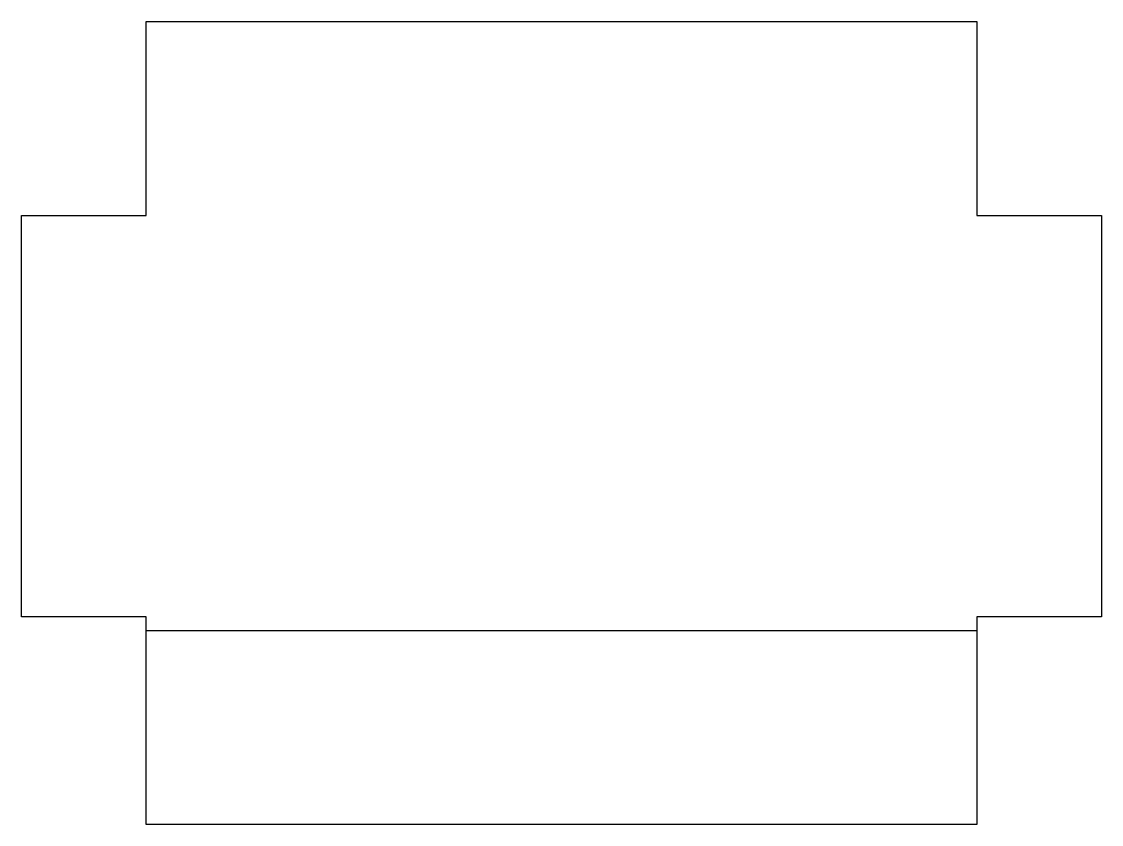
# Model space of a CAD drawing. Header units: millimetres. Extents: x -9 to 69, y 0 to 58.
import ezdxf

# ---------------------------------------------------------------- set-up
doc = ezdxf.new("R2010")
doc.units = ezdxf.units.MM
doc.layers.get('0').update_dxf_attribs({"linetype": 'CONTINUOUS'})

msp = doc.modelspace()

# ---------------------------------------------------------------- linework, layer by layer
msp.add_line((0, 14), (60, 14))
msp.add_lwpolyline([(60, 44), (69, 44), (69, 15), (60, 15), (60, 0), (0, 0), (0, 15), (-9, 15), (-9, 44), (0, 44), (0, 58), (60, 58)], close=True)

doc.saveas('drawing.dxf')
